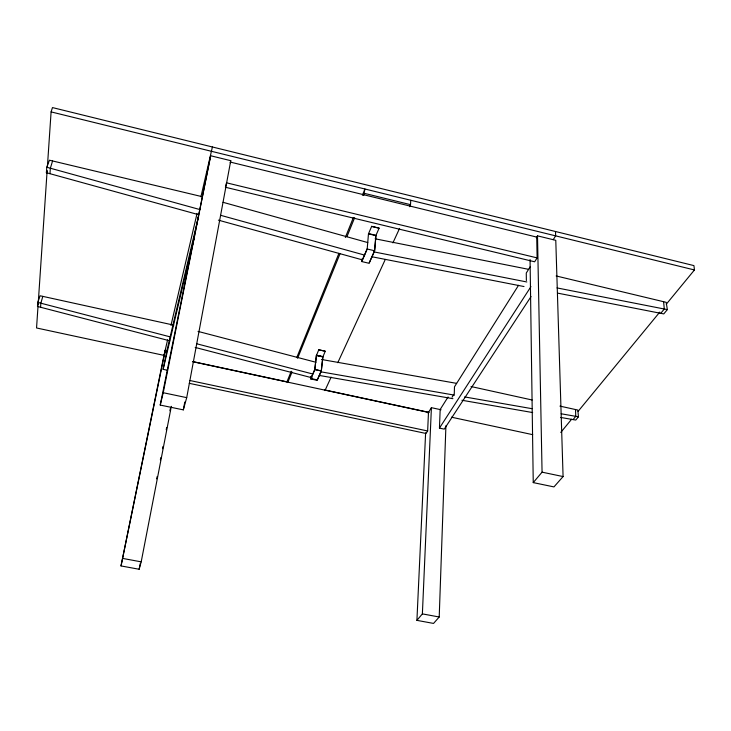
<?xml version="1.0" encoding="UTF-8"?>
<svg xmlns="http://www.w3.org/2000/svg" width="731" height="731" viewBox="0 0 731 731"><rect width="100%" height="100%" fill="white"/><g stroke="black" fill="none" stroke-linecap="round" stroke-linejoin="round"><path stroke-width="1.1" d="M425.625 432.816L416.917 620.363L433.547 623.424L439.212 617.001L445.919 425.716M531.044 296.548L444.265 429.134L439.45 428.11L440.172 409.479L448.066 396.979M416.917 620.363L422.381 613.885L431.409 407.679L441.067 409.762M189.247 383.318L426.054 433.483L427.644 430.97L428.485 412.412L192.427 361.653M409.552 206.718L410.502 204.653L410.776 200.276M169.784 340.829L37.482 306.453L37.756 302.387L40.114 295.781L173.777 325.14M198.576 214.686L46.391 172.708L46.757 167.225L49.461 160.208L202.167 196.685M38.003 306.362L36.55 327.972L163.982 355.376L167.6 339.851M38.158 304.096L47.113 171.036M47.414 166.485L51.097 111.898L52.458 107.576L693.938 265.609L694.45 269.967L666.27 304.215M40.57 307.248L40.854 303.201L42.809 296.375M49.973 173.695L50.357 168.221L52.577 160.948M379.115 228.163L371.668 226.372L379.115 228.163L375.862 235.592L374.674 249.646M361.946 259.414L361.754 261.561L369.118 263.297L374.665 250.779L375.944 235.638L368.552 233.865M361.754 261.561L367.2 249.015L368.47 233.829L371.668 226.372M362.083 258.884L361.882 261.031L367.126 248.96M363.654 195.497L364.924 189.009L362.375 195.332M321.284 370.891L322.828 356.792L316.386 355.376L314.787 369.475L310.867 378.503L317.291 379.892L321.284 370.891L314.787 369.475M321.329 370.982L322.874 356.883L325.258 351.236L318.771 349.802L316.432 355.467L314.833 369.566L310.757 378.95L317.181 380.339L321.329 370.982L314.833 369.566M325.258 351.236L318.771 349.802M310.867 378.503L311.114 376.346M310.757 378.95L311.004 376.794M183.326 409.872L186.707 397.646L230.758 160.683L210.647 155.749L160.226 405.065L183.326 409.872L184.788 402.032M167.454 350.716L165.297 350.25L163.177 359.314L121.017 565.931L139.137 569.257L140.224 563.683M156.69 478.842L157.128 476.612M160.372 459.872L160.811 457.633M162.547 448.706L162.976 446.477M166.229 429.727L166.659 427.498M169.912 410.758L170.341 408.519M139.137 569.257L141.193 561.847L171.337 406.335M160.226 405.065L163.241 392.721L210.647 155.749M212.401 146.977L200.934 196.785M121.017 565.931L165.297 350.25M167.298 370.224L163.123 369.329L166.924 350.606L198.53 216.275M170.963 325.432L197.059 213.425M163.123 369.329L193.998 238.58M230.21 162.83L230.758 160.683M37.482 306.453L38.496 303.621M46.391 172.708L47.159 170.707M286.963 381.82L291.221 371.284M296.759 357.587L338.937 253.282M345.334 237.474L353.42 217.454M287.74 382.578L292.034 372.006M297.608 358.272L340.07 253.63M346.933 236.716L354.654 217.692M369.246 262.767L374.583 250.733M324.948 390.601L331.125 377.169M337.777 362.704L385.31 259.404M392.912 242.875L399.574 228.41M428.074 413.07L431.409 407.679M536.335 237.739L537.504 235.848L555.779 240.325L563.08 476.566L553.961 486.91L533.246 482.606L530.057 259.551M518.553 285.282L454.49 386.8L454.271 393.762L452.087 397.198M530.404 266.504L526.274 273.038L526.366 280.53M537.111 257.897L534.653 261.789L225.404 187.246L226.546 182.823L537.111 257.897L536.728 237.091L230.393 162.099M553.203 239.695L555.642 235.866L555.505 231.499M439.45 428.11L530.953 286.607M560.759 432.432L571.605 419.256M578.102 411.352L659.764 312.119M573.077 419.594L575.772 416.332L575.507 409.543M660.751 313.325L664.296 309.021L663.593 301.702M559.946 406.116L577.819 410.054L578.459 416.798L575.763 420.06L560.723 417.447M556.154 275.952L666.215 302.332L667.339 309.615L663.775 313.919L557.634 293.131M533.246 482.606L542.064 472.162L537.504 235.848M319.292 375.442L452.928 398.687M461.91 400.25L532.652 412.558M320.891 371.823L454.508 395.151M464.605 396.915L531.976 408.684M561.17 413.783L578.459 416.798M321.503 359.478L456.573 383.355M122.845 558.447L141.193 561.847M422.381 613.885L439.212 617.001M371.576 256.691L524.008 286.543M373.705 251.848L526.823 281.974M557.004 287.913L667.339 309.615M375.122 238.799L528.467 269.31M163.241 392.721L186.707 397.646M542.064 472.162L563.08 476.566M189.95 380.522L427.644 430.97M192.957 361.607L287.667 381.975M324.436 389.879L429.179 412.403M451.456 417.191L532.716 434.671M471.02 386.535L532.15 400.003M316.459 355.193L322.91 356.609M316.432 355.467L322.874 356.883M367.2 249.015L374.665 250.779M368.579 233.582L375.972 235.345M364.513 193.386L410.502 204.653M51.097 111.898L694.45 269.967M37.756 302.387L170.149 336.863M196.676 343.762L312.713 373.98M195.186 347.435L312.247 377.854M198.028 331.399L315.92 362.265M46.757 167.225L199.828 209.55M220.716 215.325L364.687 255.128M218.386 220.15L362.594 259.925M223.046 202.313L367.775 242.573"/></g></svg>
